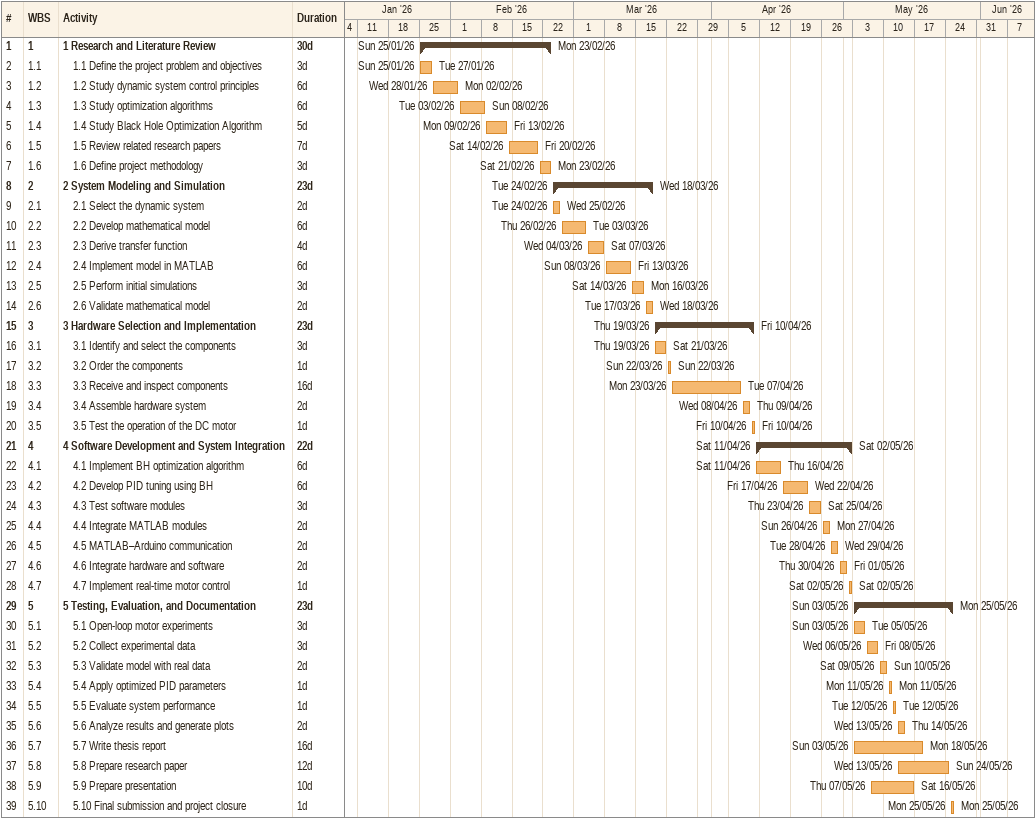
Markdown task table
| ID | WBS | Task | Duration | Start | Finish |
|---|---|---|---|---|---|
| 1 | 1 | **1 Research and Literature Review** | 30d | 2026-01-25 | 2026-02-23 |
| 2 | 1.1 | 1.1 Define the project problem and objectives | 3d | 2026-01-25 | 2026-01-27 |
| 3 | 1.2 | 1.2 Study dynamic system control principles | 6d | 2026-01-28 | 2026-02-02 |
| 4 | 1.3 | 1.3 Study optimization algorithms | 6d | 2026-02-03 | 2026-02-08 |
| 5 | 1.4 | 1.4 Study Black Hole Optimization Algorithm | 5d | 2026-02-09 | 2026-02-13 |
| 6 | 1.5 | 1.5 Review related research papers | 7d | 2026-02-14 | 2026-02-20 |
| 7 | 1.6 | 1.6 Define project methodology | 3d | 2026-02-21 | 2026-02-23 |
| 8 | 2 | **2 System Modeling and Simulation** | 23d | 2026-02-24 | 2026-03-18 |
| 9 | 2.1 | 2.1 Select the dynamic system | 2d | 2026-02-24 | 2026-02-25 |
| 10 | 2.2 | 2.2 Develop mathematical model | 6d | 2026-02-26 | 2026-03-03 |
| 11 | 2.3 | 2.3 Derive transfer function | 4d | 2026-03-04 | 2026-03-07 |
| 12 | 2.4 | 2.4 Implement model in MATLAB | 6d | 2026-03-08 | 2026-03-13 |
| 13 | 2.5 | 2.5 Perform initial simulations | 3d | 2026-03-14 | 2026-03-16 |
| 14 | 2.6 | 2.6 Validate mathematical model | 2d | 2026-03-17 | 2026-03-18 |
| 15 | 3 | **3 Hardware Selection and Implementation** | 23d | 2026-03-19 | 2026-04-10 |
| 16 | 3.1 | 3.1 Identify and select the components | 3d | 2026-03-19 | 2026-03-21 |
| 17 | 3.2 | 3.2 Order the components | 1d | 2026-03-22 | 2026-03-22 |
| 18 | 3.3 | 3.3 Receive and inspect components | 16d | 2026-03-23 | 2026-04-07 |
| 19 | 3.4 | 3.4 Assemble hardware system | 2d | 2026-04-08 | 2026-04-09 |
| 20 | 3.5 | 3.5 Test the operation of the DC motor | 1d | 2026-04-10 | 2026-04-10 |
| 21 | 4 | **4 Software Development and System Integration** | 22d | 2026-04-11 | 2026-05-02 |
| 22 | 4.1 | 4.1 Implement BH optimization algorithm | 6d | 2026-04-11 | 2026-04-16 |
| 23 | 4.2 | 4.2 Develop PID tuning using BH | 6d | 2026-04-17 | 2026-04-22 |
| 24 | 4.3 | 4.3 Test software modules | 3d | 2026-04-23 | 2026-04-25 |
| 25 | 4.4 | 4.4 Integrate MATLAB modules | 2d | 2026-04-26 | 2026-04-27 |
| 26 | 4.5 | 4.5 MATLAB–Arduino communication | 2d | 2026-04-28 | 2026-04-29 |
| 27 | 4.6 | 4.6 Integrate hardware and software | 2d | 2026-04-30 | 2026-05-01 |
| 28 | 4.7 | 4.7 Implement real-time motor control | 1d | 2026-05-02 | 2026-05-02 |
| 29 | 5 | **5 Testing, Evaluation, and Documentation** | 23d | 2026-05-03 | 2026-05-25 |
| 30 | 5.1 | 5.1 Open-loop motor experiments | 3d | 2026-05-03 | 2026-05-05 |
| 31 | 5.2 | 5.2 Collect experimental data | 3d | 2026-05-06 | 2026-05-08 |
| 32 | 5.3 | 5.3 Validate model with real data | 2d | 2026-05-09 | 2026-05-10 |
| 33 | 5.4 | 5.4 Apply optimized PID parameters | 1d | 2026-05-11 | 2026-05-11 |
| 34 | 5.5 | 5.5 Evaluate system performance | 1d | 2026-05-12 | 2026-05-12 |
| 35 | 5.6 | 5.6 Analyze results and generate plots | 2d | 2026-05-13 | 2026-05-14 |
| 36 | 5.7 | 5.7 Write thesis report | 16d | 2026-05-03 | 2026-05-18 |
| 37 | 5.8 | 5.8 Prepare research paper | 12d | 2026-05-13 | 2026-05-24 |
| 38 | 5.9 | 5.9 Prepare presentation | 10d | 2026-05-07 | 2026-05-16 |
| 39 | 5.10 | 5.10 Final submission and project closure | 1d | 2026-05-25 | 2026-05-25 |
